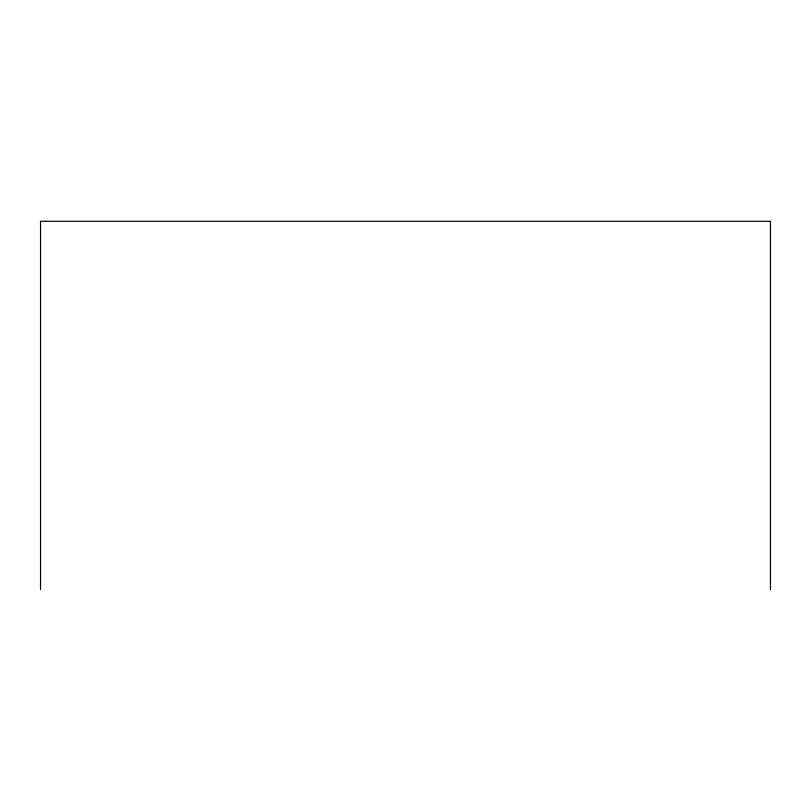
<?xml version="1.0" encoding="UTF-8"?>
<svg xmlns="http://www.w3.org/2000/svg" width="811" height="811" viewBox="0 0 811 811"><rect width="100%" height="100%" fill="white"/><g stroke="black" fill="none" stroke-linecap="round" stroke-linejoin="round"><path stroke-width="1.22" d="M770.45 589.719L770.45 221.281L40.55 221.281L40.55 589.719"/></g></svg>
